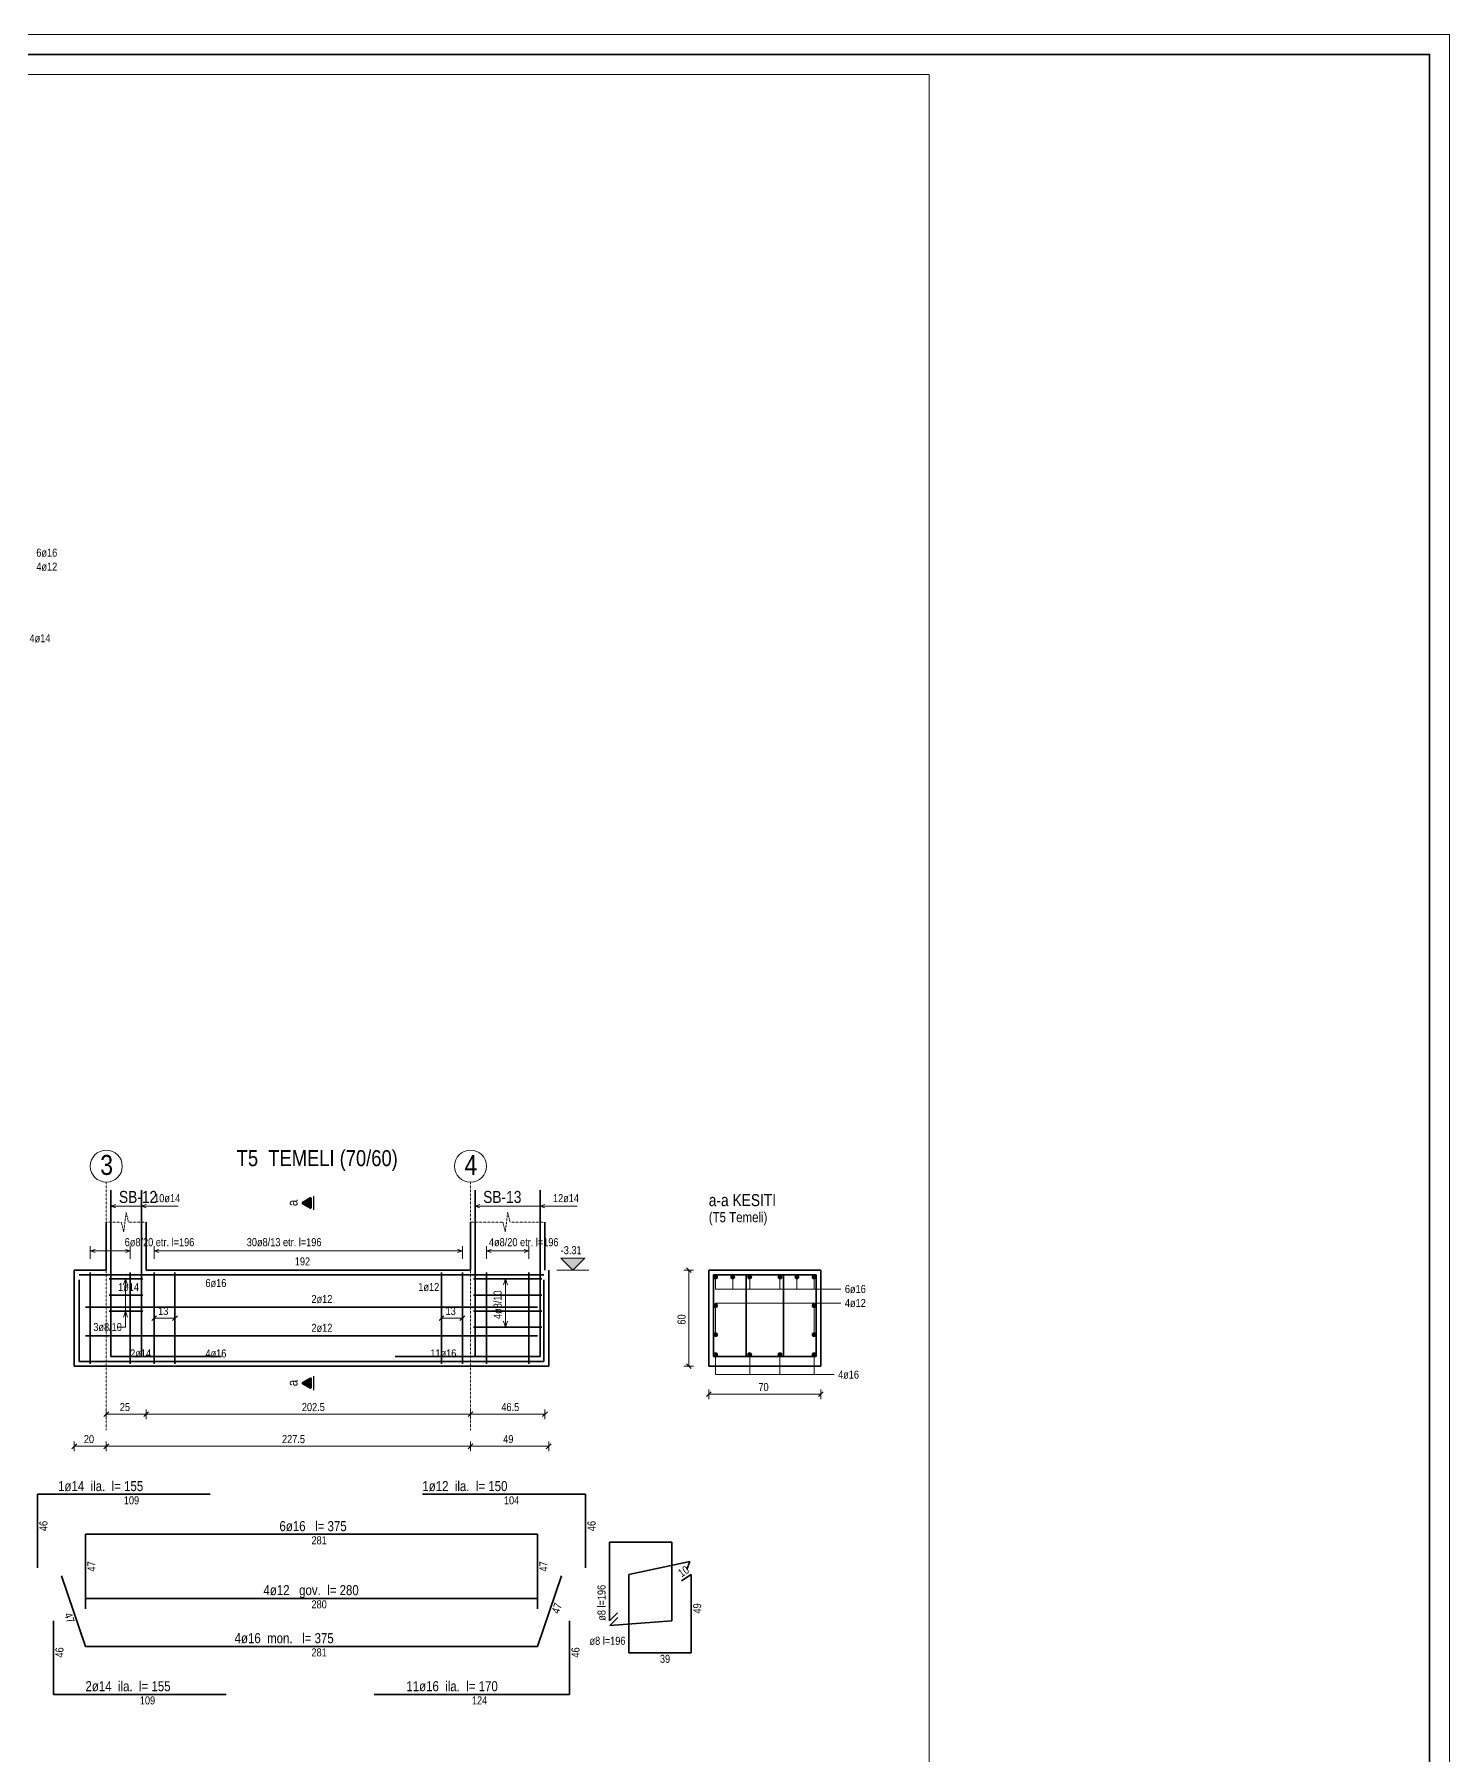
# Model space of a CAD drawing. Header units: millimetres. Extents: x -267 to 94375, y 6431 to 10838.
# Drawn here: x 37738 to 39505, y 8581 to 10732 of the extents above; entities that cross this region are included whole.
import ezdxf

# ---------------------------------------------------------------- set-up
doc = ezdxf.new("R2010")
doc.units = ezdxf.units.MM
doc.header["$LTSCALE"] = 0.0001
doc.linetypes.add('DASHED', pattern=[19.05, 12.7, -6.35])
for name, color, linetype, lineweight in [('AKS BALONU (BEYKENT)', 7, 'Continuous', 20), ('AKS CIZGISI (BEYKENT)', 252, 'DASHED', 20), ('AKS NO (BEYKENT)', 3, 'Continuous', 20), ('DONATI (BEYKENT)', 4, 'Continuous', 35), ('DONATI KESIT (BEYKENT)', 7, 'Continuous', 20), ('DONATI YAZISI (BEYKENT)', 3, 'Continuous', 20), ('FILIZ (BEYKENT)', 60, 'Continuous', 20), ('I.DONATI OKU (BEYKENT)', 160, 'Continuous', 20), ('KESIT ISMI (BEYKENT)', 6, 'Continuous', 20), ('KESIT SINIRI (BEYKENT)', 241, 'DASHED', 20), ('KESIT_(BEYKENT)', 151, 'Continuous', 25), ('KOLON ISMI (BEYKENT)', 91, 'Continuous', 20), ('KOT CIZGI (BEYKENT)', 120, 'Continuous', 20), ('KOT YAZI (BEYKENT)', 7, 'Continuous', 20), ('OLCU (BEYKENT)', 14, 'Continuous', 20), ('OLCU YAZISI (BEYKENT)', 7, 'Continuous', 20), ('SHEETSUMMARY-50', 152, 'Continuous', 20), ('SheetView', 40, 'Continuous', 20), ('SheetViewOut', 231, 'Continuous', 20), ('TEMEL (BEYKENT)', 2, 'Continuous', 35), ('TEMEL ISMI (BEYKENT)', 40, 'Continuous', 20)]:
    doc.layers.add(name, color=color, linetype=linetype, lineweight=lineweight)
doc.styles.add('KOT (BEYKENT)', font='')
doc.styles.add('OLCU (BEYKENT)', font='')
doc.styles.add('YAZI (BEYKENT)', font='')
doc.styles.get('KOT (BEYKENT)').set_extended_font_data('Bahnschrift Light Condensed')
doc.styles.get('OLCU (BEYKENT)').set_extended_font_data('Bahnschrift Light Condensed')
doc.styles.get('YAZI (BEYKENT)').set_extended_font_data('Bahnschrift Light Condensed')

msp = doc.modelspace()

# ---------------------------------------------------------------- hatches: boundary and pattern name
at = {"layer": 'DONATI KESIT (BEYKENT)', "lineweight": 30}
h = msp.add_hatch(color=256, dxfattribs=at)
h.dxf.hatch_style = 1
h.paths.add_polyline_path([(38586.04, 9179.33, 1), (38591.04, 9179.33, 1)])
h = msp.add_hatch(color=256, dxfattribs=at)
h.dxf.hatch_style = 1
h.paths.add_polyline_path([(38607.37, 9179.33, 1), (38612.37, 9179.33, 1)])
h = msp.add_hatch(color=256, dxfattribs=at)
h.dxf.hatch_style = 1
h.paths.add_polyline_path([(38628.7, 9179.33, 1), (38633.7, 9179.33, 1)])
h = msp.add_hatch(color=256, dxfattribs=at)
h.dxf.hatch_style = 1
h.paths.add_polyline_path([(38666.37, 9179.33, 1), (38671.37, 9179.33, 1)])
h = msp.add_hatch(color=256, dxfattribs=at)
h.dxf.hatch_style = 1
h.paths.add_polyline_path([(38687.7, 9179.33, 1), (38692.7, 9179.33, 1)])
h = msp.add_hatch(color=256, dxfattribs=at)
h.dxf.hatch_style = 1
h.paths.add_polyline_path([(38709.04, 9179.33, 1), (38714.04, 9179.33, 1)])
h = msp.add_hatch(color=256, dxfattribs=at)
h.dxf.hatch_style = 1
h.paths.add_polyline_path([(38586.04, 9143.33, 1), (38591.04, 9143.33, 1)])
h = msp.add_hatch(color=256, dxfattribs=at)
h.dxf.hatch_style = 1
h.paths.add_polyline_path([(38709.04, 9143.33, 1), (38714.04, 9143.33, 1)])
h = msp.add_hatch(color=256, dxfattribs=at)
h.dxf.hatch_style = 1
h.paths.add_polyline_path([(38586.04, 9107.33, 1), (38591.04, 9107.33, 1)])
h = msp.add_hatch(color=256, dxfattribs=at)
h.dxf.hatch_style = 1
h.paths.add_polyline_path([(38709.04, 9107.33, 1), (38714.04, 9107.33, 1)])
h = msp.add_hatch(color=256, dxfattribs=at)
h.dxf.hatch_style = 1
h.paths.add_polyline_path([(38586.04, 9082.33, 1), (38591.04, 9082.33, 1)])
h = msp.add_hatch(color=256, dxfattribs=at)
h.dxf.hatch_style = 1
h.paths.add_polyline_path([(38628.7, 9082.33, 1), (38633.7, 9082.33, 1)])
h = msp.add_hatch(color=256, dxfattribs=at)
h.dxf.hatch_style = 1
h.paths.add_polyline_path([(38666.37, 9082.33, 1), (38671.37, 9082.33, 1)])
h = msp.add_hatch(color=256, dxfattribs=at)
h.dxf.hatch_style = 1
h.paths.add_polyline_path([(38709.04, 9082.33, 1), (38714.04, 9082.33, 1)])
at = {"layer": 'KESIT_(BEYKENT)'}
h = msp.add_hatch(color=256, dxfattribs=at)
h.dxf.hatch_style = 1
h.paths.add_polyline_path([(38083.6, 9277.23, 0.5773503), (38082.1, 9278.1), (38072.6, 9272.61, 0.5773503), (38072.6, 9270.88), (38082.1, 9265.39, 0.5773503), (38083.6, 9266.26)])
h = msp.add_hatch(color=256, dxfattribs=at)
h.dxf.hatch_style = 1
h.paths.add_polyline_path([(38083.6, 9052.23, 0.5773503), (38082.1, 9053.1), (38072.6, 9047.61, 0.5773503), (38072.6, 9045.88), (38082.1, 9040.39, 0.5773503), (38083.6, 9041.26)])
at = {"layer": 'KOT CIZGI (BEYKENT)'}
msp.add_hatch(color=256, dxfattribs=at).paths.add_polyline_path([(38425.04, 9202.83), (38395.04, 9202.83), (38410.04, 9187.83)])

# ---------------------------------------------------------------- linework, layer by layer
at = {"layer": 'AKS BALONU (BEYKENT)'}
for centre in [(37827.46, 9317.83), (38282.44, 9317.83)]:
    msp.add_circle(centre, 20, dxfattribs=at)
at = {"layer": 'AKS CIZGISI (BEYKENT)'}
for p, q in [((37827.46, 9297.83), (37827.46, 8987.83)), ((38282.44, 9297.83), (38282.44, 8987.83))]:
    msp.add_line(p, q, dxfattribs=at)
at = {"layer": 'DONATI (BEYKENT)'}
for p, q in [((37833.27, 9079.83), (37833.27, 9287.83)), ((37871.26, 9079.83), (37871.26, 9287.83)), ((38288.24, 9079.83), (38288.24, 9287.83)), ((38369.44, 9079.83), (38369.44, 9287.83)), ((37807.46, 9184.83), (37807.46, 9070.83)), ((37857.26, 9184.83), (37857.26, 9070.83)), ((37887.26, 9184.83), (37887.26, 9070.83)), ((37913.26, 9184.83), (37913.26, 9070.83)), ((38246.24, 9184.83), (38246.24, 9070.83)), ((38272.24, 9184.83), (38272.24, 9070.83)), ((38302.24, 9184.83), (38302.24, 9070.83)), ((38355.44, 9184.83), (38355.44, 9070.83)), ((37793.47, 9181.83), (38374.04, 9181.83)), ((37793.47, 9073.83), (37793.47, 9175.83)), ((37831.27, 9176.83), (37873.27, 9176.83)), ((38286.24, 9176.83), (38371.44, 9176.83)), ((38374.04, 9073.83), (38374.04, 9175.83)), ((38586.04, 9181.83), (38714.04, 9181.83)), ((38586.04, 9079.83), (38586.04, 9181.83)), ((38626.67, 9079.83), (38626.67, 9181.83)), ((38673.29, 9079.83), (38673.29, 9181.83)), ((38714.04, 9181.83), (38714.04, 9079.83)), ((37801.47, 9141.83), (38366.04, 9141.83)), ((37831.27, 9156.83), (37873.27, 9156.83)), ((38286.24, 9156.83), (38371.44, 9156.83)), ((37831.27, 9136.83), (37873.27, 9136.83)), ((38286.24, 9136.83), (38371.44, 9136.83)), ((37801.47, 9105.83), (38366.04, 9105.83)), ((38286.24, 9116.83), (38371.44, 9116.83)), ((37971.26, 9079.83), (37833.27, 9079.83)), ((38188.24, 9079.83), (38369.44, 9079.83)), ((38714.04, 9079.83), (38586.04, 9079.83)), ((37793.47, 9073.83), (38374.04, 9073.83)), ((37741.47, 8815.83), (37741.47, 8907.83)), ((37741.47, 8907.83), (37957.26, 8907.83)), ((38222.24, 8907.83), (38426.04, 8907.83)), ((38426.04, 8815.83), (38426.04, 8907.83)), ((37801.47, 8857.83), (37801.47, 8764.75)), ((37801.47, 8857.83), (38366.04, 8857.83)), ((38366.04, 8857.83), (38366.04, 8764.75)), ((38456.04, 8847.83), (38456.04, 8749.83)), ((38456.04, 8847.83), (38534.04, 8847.83)), ((38534.04, 8749.83), (38534.04, 8847.83)), ((38480.04, 8807.83), (38556.45, 8823.83)), ((38552.45, 8813.83), (38556.45, 8823.83)), ((37771.47, 8805.94), (37801.47, 8717.83)), ((38366.04, 8717.83), (38396.04, 8805.94)), ((38480.04, 8807.83), (38480.04, 8709.83)), ((38546.04, 8799.83), (38558.04, 8807.83)), ((38558.04, 8709.83), (38558.04, 8807.83)), ((37801.47, 8777.83), (38366.04, 8777.83)), ((38466.04, 8759.83), (38456.04, 8749.83)), ((38466.27, 8753.83), (38456.27, 8743.83)), ((37761.47, 8749.83), (37761.47, 8657.83)), ((38406.04, 8749.83), (38406.04, 8657.83)), ((38534.04, 8749.83), (38456.27, 8743.83)), ((37801.47, 8717.83), (38366.04, 8717.83)), ((38558.04, 8709.83), (38480.04, 8709.83)), ((37761.47, 8657.83), (37977.26, 8657.83)), ((38406.04, 8657.83), (38162.24, 8657.83))]:
    msp.add_line(p, q, dxfattribs=at)
at = {"layer": 'DONATI KESIT (BEYKENT)'}
for centre in [(38588.54, 9179.33), (38609.87, 9179.33), (38631.2, 9179.33), (38668.87, 9179.33), (38690.2, 9179.33), (38711.54, 9179.33), (38588.54, 9143.33), (38711.54, 9143.33), (38588.54, 9107.33), (38711.54, 9107.33), (38588.54, 9082.33), (38631.2, 9082.33), (38668.87, 9082.33), (38711.54, 9082.33)]:
    msp.add_circle(centre, 2.5, dxfattribs=at)
at = {"layer": 'I.DONATI OKU (BEYKENT)'}
for p, q in [((37833.27, 9267.83), (37839.26, 9269.83)), ((37871.26, 9267.83), (37877.26, 9269.83)), ((38288.24, 9267.83), (38294.24, 9269.83)), ((38369.44, 9267.83), (38375.44, 9269.83)), ((37833.27, 9267.83), (37917.27, 9267.83)), ((37833.27, 9267.83), (37839.26, 9265.83)), ((37871.26, 9267.83), (37877.26, 9265.83)), ((38288.24, 9267.83), (38415.44, 9267.83)), ((38288.24, 9267.83), (38294.24, 9265.83)), ((38369.44, 9267.83), (38375.44, 9265.83)), ((37807.46, 9217.83), (37807.46, 9201.83)), ((37807.46, 9211.83), (37813.46, 9213.83)), ((37807.46, 9211.83), (37857.26, 9211.83)), ((37807.46, 9211.83), (37813.46, 9209.83)), ((37857.26, 9211.83), (37851.26, 9213.83)), ((37857.26, 9211.83), (37851.26, 9209.83)), ((37857.26, 9217.83), (37857.26, 9201.83)), ((37887.26, 9217.83), (37887.26, 9201.83)), ((37887.26, 9211.83), (37893.26, 9213.83)), ((37887.26, 9211.83), (38272.24, 9211.83)), ((37887.26, 9211.83), (37893.26, 9209.83)), ((38272.24, 9211.83), (38266.24, 9213.83)), ((38272.24, 9211.83), (38266.24, 9209.83)), ((38272.24, 9217.83), (38272.24, 9201.83)), ((38302.24, 9217.83), (38302.24, 9201.83)), ((38302.24, 9211.83), (38308.24, 9213.83)), ((38302.24, 9211.83), (38355.44, 9211.83)), ((38302.24, 9211.83), (38308.24, 9209.83)), ((38355.44, 9211.83), (38349.44, 9213.83)), ((38355.44, 9211.83), (38349.44, 9209.83)), ((38355.44, 9217.83), (38355.44, 9201.83)), ((37851.27, 9176.83), (37848.77, 9169.33)), ((37851.27, 9176.83), (37851.27, 9116.83)), ((37851.27, 9176.83), (37853.76, 9169.33)), ((38326.24, 9176.83), (38323.74, 9169.33)), ((38326.24, 9176.83), (38326.24, 9116.83)), ((38326.24, 9176.83), (38328.74, 9169.33)), ((38588.54, 9179.33), (38588.54, 9164.33)), ((38588.54, 9164.33), (38745.04, 9164.33)), ((38609.87, 9179.33), (38609.87, 9164.33)), ((38631.2, 9179.33), (38631.2, 9164.33)), ((38668.87, 9179.33), (38668.87, 9164.33)), ((38690.2, 9179.33), (38690.2, 9164.33)), ((38711.54, 9179.33), (38711.54, 9164.33)), ((38588.54, 9107.33), (38588.54, 9146.83)), ((38588.54, 9146.83), (38745.04, 9146.83)), ((38711.54, 9107.33), (38711.54, 9146.83)), ((37851.27, 9136.83), (37848.77, 9129.33)), ((37851.27, 9136.83), (37853.76, 9129.33)), ((38326.24, 9116.83), (38323.74, 9124.33)), ((38326.24, 9116.83), (38328.74, 9124.33)), ((37841.27, 9116.83), (37851.27, 9116.83)), ((38588.54, 9082.33), (38588.54, 9057.33)), ((38631.2, 9082.33), (38631.2, 9057.33)), ((38668.87, 9082.33), (38668.87, 9057.33)), ((38711.54, 9082.33), (38711.54, 9057.33)), ((38588.54, 9057.33), (38736.54, 9057.33))]:
    msp.add_line(p, q, dxfattribs=at)
at = {"layer": 'KESIT SINIRI (BEYKENT)'}
for p, q in [((37827.26, 9247.83), (37846.26, 9247.83)), ((37846.26, 9247.83), (37849.26, 9235.83)), ((37849.26, 9235.83), (37852.27, 9259.83)), ((37852.27, 9259.83), (37855.26, 9247.83)), ((37855.26, 9247.83), (37877.26, 9247.83)), ((38282.24, 9247.83), (38322.84, 9247.83)), ((38322.84, 9247.83), (38325.84, 9235.83)), ((38325.84, 9235.83), (38328.84, 9259.83)), ((38328.84, 9259.83), (38331.84, 9247.83)), ((38331.84, 9247.83), (38375.44, 9247.83))]:
    msp.add_line(p, q, dxfattribs=at)
at = {"layer": 'KESIT_(BEYKENT)'}
for p, q in [((38086.1, 9280.41), (38086.1, 9263.09)), ((38086.1, 9055.41), (38086.1, 9038.09))]:
    msp.add_line(p, q, dxfattribs=at)
at = {"layer": 'KESIT_(BEYKENT)', "flags": 128}
for points in [[(38082.1, 9278.1), (38072.6, 9272.61, 0.5773503), (38072.6, 9270.88), (38082.1, 9265.39, 0.5773503), (38083.6, 9266.26), (38083.6, 9277.23, 0.5773503)], [(38082.1, 9053.1), (38072.6, 9047.61, 0.5773503), (38072.6, 9045.88), (38082.1, 9040.39, 0.5773503), (38083.6, 9041.26), (38083.6, 9052.23, 0.5773503)]]:
    msp.add_lwpolyline(points, format="xyb", close=True, dxfattribs=at)
at = {"layer": 'KOT CIZGI (BEYKENT)'}
for p, q in [((38390.04, 9187.83), (38430.04, 9187.83)), ((38395.04, 9202.83), (38425.04, 9202.83)), ((38410.04, 9187.83), (38395.04, 9202.83)), ((38410.04, 9187.83), (38425.04, 9202.83))]:
    msp.add_line(p, q, dxfattribs=at)
at = {"layer": 'OLCU (BEYKENT)'}
for p, q in [((38549.04, 9187.83), (38561.04, 9187.83)), ((38558.04, 9184.83), (38552.04, 9190.83)), ((38555.04, 9067.83), (38555.04, 9187.83)), ((37890.26, 9130.83), (37884.26, 9124.83)), ((37887.26, 9133.83), (37887.26, 9121.83)), ((37887.26, 9127.83), (37913.26, 9127.83)), ((37910.27, 9124.83), (37916.26, 9130.83)), ((38249.24, 9130.83), (38243.24, 9124.83)), ((38246.24, 9133.83), (38246.24, 9121.83)), ((38246.24, 9127.83), (38272.24, 9127.83)), ((38269.24, 9124.83), (38275.24, 9130.83)), ((38549.04, 9067.83), (38561.04, 9067.83)), ((38552.04, 9070.83), (38558.04, 9064.83)), ((38583.04, 9035.83), (38577.04, 9029.83)), ((38580.04, 9038.83), (38580.04, 9026.83)), ((38580.04, 9032.83), (38720.04, 9032.83)), ((38723.04, 9035.83), (38717.04, 9029.83)), ((38720.04, 9038.83), (38720.04, 9026.83)), ((37830.47, 9010.83), (37824.47, 9004.83)), ((37827.46, 9013.83), (37827.46, 9001.83)), ((37880.27, 9010.83), (37874.26, 9004.83)), ((37877.26, 9013.83), (37877.26, 9001.83)), ((38285.44, 9010.83), (38279.44, 9004.83)), ((38282.44, 9013.83), (38282.44, 9001.83)), ((38378.44, 9010.83), (38372.44, 9004.83)), ((38375.44, 9013.83), (38375.44, 9001.83)), ((37827.46, 9007.83), (38282.24, 9007.83)), ((38282.44, 9007.83), (38375.44, 9007.83)), ((37790.47, 8970.83), (37784.47, 8964.83)), ((37787.47, 8973.83), (37787.47, 8961.83)), ((37787.47, 8967.83), (38380.04, 8967.83)), ((37830.47, 8970.83), (37824.47, 8964.83)), ((37827.46, 8973.83), (37827.46, 8961.83)), ((38285.44, 8970.83), (38279.44, 8964.83)), ((38282.44, 8973.83), (38282.44, 8961.83)), ((38383.04, 8970.83), (38377.04, 8964.83)), ((38380.04, 8973.83), (38380.04, 8961.83))]:
    msp.add_line(p, q, dxfattribs=at)
at = {"layer": 'SHEETSUMMARY-50', "const_width": 2, "flags": 128}
msp.add_lwpolyline([(9013.61, 6556.81), (39480.33, 6556.81), (39480.33, 10706.81), (9013.61, 10706.81)], close=True, dxfattribs=at)
at = {"layer": 'SheetView'}
msp.add_lwpolyline([(9038.61, 6581.81), (38855.33, 6581.81), (38855.33, 10681.81), (9038.61, 10681.81)], close=True, dxfattribs=at)
at = {"layer": 'SheetViewOut'}
msp.add_lwpolyline([(8988.61, 6531.81), (39505.33, 6531.81), (39505.33, 10731.81), (8988.61, 10731.81)], close=True, dxfattribs=at)
at = {"layer": 'TEMEL (BEYKENT)'}
for p, q in [((37827.26, 9247.83), (37827.26, 9187.83)), ((37877.26, 9247.83), (37877.26, 9187.83)), ((38282.24, 9187.83), (38282.24, 9247.83)), ((38375.44, 9247.83), (38375.44, 9187.83)), ((37787.47, 9187.83), (37787.47, 9067.83)), ((37787.47, 9187.83), (37827.26, 9187.83)), ((37877.26, 9187.83), (38282.24, 9187.83)), ((38380.04, 9187.83), (38380.04, 9067.83)), ((38720.04, 9187.83), (38580.04, 9187.83)), ((38580.04, 9187.83), (38580.04, 9067.83)), ((38720.04, 9067.83), (38720.04, 9187.83)), ((37787.47, 9067.83), (38380.04, 9067.83)), ((38580.04, 9067.83), (38720.04, 9067.83))]:
    msp.add_line(p, q, dxfattribs=at)

# ---------------------------------------------------------------- texts
at = {"layer": 'AKS NO (BEYKENT)', "style": 'YAZI (BEYKENT)'}
for s, p in [('3', (37819.96, 9306.83)), ('4', (38274.94, 9306.83))]:
    msp.add_text(s, height=25, dxfattribs=at).set_placement(p)
at = {"layer": 'DONATI YAZISI (BEYKENT)', "style": 'YAZI (BEYKENT)'}
for s, height, p in [('6ø16', 10, (37740.08, 10079.33)), ('4ø12', 10, (37740.08, 10061.83)), ('4ø14', 10, (37731.58, 9972.33)), (' 6ø8/20 etr. l=196', 10, (37847.27, 9217.83)), (' 30ø8/13 etr. l=196', 10, (37999.75, 9217.83)), (' 4ø8/20 etr. l=196', 10, (38302.24, 9217.83)), ('1ø14', 10, (37842.26, 9161.83)), ('6ø16', 10, (37951.35, 9166.83)), ('1ø12', 10, (38217.24, 9161.83)), ('6ø16', 10, (38750.04, 9159.33)), ('2ø12', 10, (38083.75, 9146.83)), ('4ø12', 10, (38750.04, 9141.83)), ('3ø8/10', 10, (37811.27, 9111.83)), ('2ø12', 10, (38083.75, 9110.83)), ('2ø14', 10, (37857.26, 9078.83)), ('4ø16', 10, (37951.35, 9078.83)), ('11ø16', 10, (38232.24, 9078.83)), ('4ø16', 10, (38741.54, 9052.33)), ('1ø14  ila.  l= 155', 12.5, (37767.26, 8911.83)), ('1ø12  ila.  l= 150', 12.5, (38222.24, 8911.83)), ('6ø16   l= 375', 12.5, (38043.75, 8861.83)), ('4ø12   gov.  l= 280', 12.5, (38023.75, 8781.83)), (' 4ø16  mon.   l= 375', 12.5, (37983.75, 8721.83)), ('ø8 l=196', 10, (38431.04, 8719.83)), ('2ø14  ila.  l= 155', 12.5, (37801.47, 8661.83)), ('11ø16  ila.  l= 170', 12.5, (38202.24, 8661.83))]:
    msp.add_text(s, height=height, dxfattribs=at).set_placement(p)
for s, p in [('4ø8/10', (38321.24, 9126.83)), ('ø8 l=196', (38451.04, 8749.83))]:
    msp.add_text(s, height=10, rotation=90, dxfattribs=at).set_placement(p)
at = {"layer": 'FILIZ (BEYKENT)', "style": 'YAZI (BEYKENT)'}
for s, p in [('10ø14', (37887.26, 9272.83)), ('12ø14', (38385.44, 9272.83))]:
    msp.add_text(s, height=10, dxfattribs=at).set_placement(p)
at = {"layer": 'KESIT ISMI (BEYKENT)', "style": 'YAZI (BEYKENT)'}
for p in [(38066.36, 9267.83), (38066.36, 9042.83)]:
    msp.add_text('a', height=12.5, rotation=90, dxfattribs=at).set_placement(p)
msp.add_text('a-a KESITI', height=15, dxfattribs=at).set_placement((38580.04, 9267.83))
at = {"layer": 'KOLON ISMI (BEYKENT)', "style": 'YAZI (BEYKENT)'}
for s, p in [('SB-12', (37843.26, 9271.83)), ('SB-13', (38298.24, 9271.83))]:
    msp.add_text(s, height=15, dxfattribs=at).set_placement(p)
at = {"layer": 'KOT YAZI (BEYKENT)', "style": 'KOT (BEYKENT)'}
msp.add_text('-3.31', height=10, dxfattribs=at).set_placement((38395.04, 9207.83))
at = {"layer": 'OLCU YAZISI (BEYKENT)', "style": 'OLCU (BEYKENT)'}
for s, p in [(' 192', (38059.75, 9193.83)), ('13', (37892.26, 9131.83)), ('13', (38251.24, 9131.83)), ('70', (38642.04, 9036.83)), ('25', (37844.36, 9011.83)), ('202.5', (38071.75, 9011.83)), ('46.5', (38320.94, 9011.83)), ('20', (37799.46, 8971.83)), ('227.5', (38046.96, 8971.83)), ('49', (38323.24, 8971.83)), ('109', (37849.37, 8895.33)), ('104', (38324.14, 8895.33)), ('281', (38083.75, 8845.33)), ('280', (38083.75, 8765.33)), ('281', (38083.75, 8705.33)), ('39', (38519.04, 8697.33)), ('109', (37869.37, 8645.33)), ('124', (38284.14, 8645.33))]:
    msp.add_text(s, height=10, dxfattribs=at).set_placement(p)
for s, rotation, p in [('60', 90, (38551.04, 9119.83)), ('46', 90, (37753.97, 8861.83)), ('46', 90, (38438.54, 8861.83)), ('47', 90, (37813.97, 8811.29)), ('47', 90, (38378.54, 8811.29)), ('10', 34, (38546.04, 8803.83)), ('47', 288.80209, (37774.63, 8757.86)), ('47', 71.19791, (38392.87, 8757.86)), ('49', 90, (38570.54, 8758.83)), ('46', 90, (37773.97, 8703.83)), ('46', 90, (38418.54, 8703.83))]:
    msp.add_text(s, height=10, rotation=rotation, dxfattribs=at).set_placement(p)
at = {"layer": 'TEMEL ISMI (BEYKENT)', "style": 'YAZI (BEYKENT)'}
for s, height, p in [('T5  TEMELI (70/60)', 20, (37990.38, 9317.83)), ('(T5 Temeli)', 12.5, (38580.04, 9247.83))]:
    msp.add_text(s, height=height, dxfattribs=at).set_placement(p)

doc.saveas('drawing.dxf')
